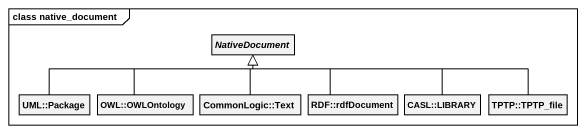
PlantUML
@startuml
mainframe class native_document
hide circle
hide empty members
abstract class NativeDocument
class "UML::Package" as UML_Package
class "OWL::OWLOntology" as OWL_OWLOntology
class "CommonLogic::Text" as CommonLogic_Text
class "RDF::rdfDocument" as RDF_rdfDocument
class "CASL::LIBRARY" as CASL_LIBRARY
class "TPTP::TPTP_file" as TPTP_TPTP_file
UML_Package -right-|> NativeDocument
OWL_OWLOntology -right-|> NativeDocument
CommonLogic_Text -up-|> NativeDocument
RDF_rdfDocument -up-|> NativeDocument
CASL_LIBRARY -left-|> NativeDocument
TPTP_TPTP_file -left-|> NativeDocument
@enduml
